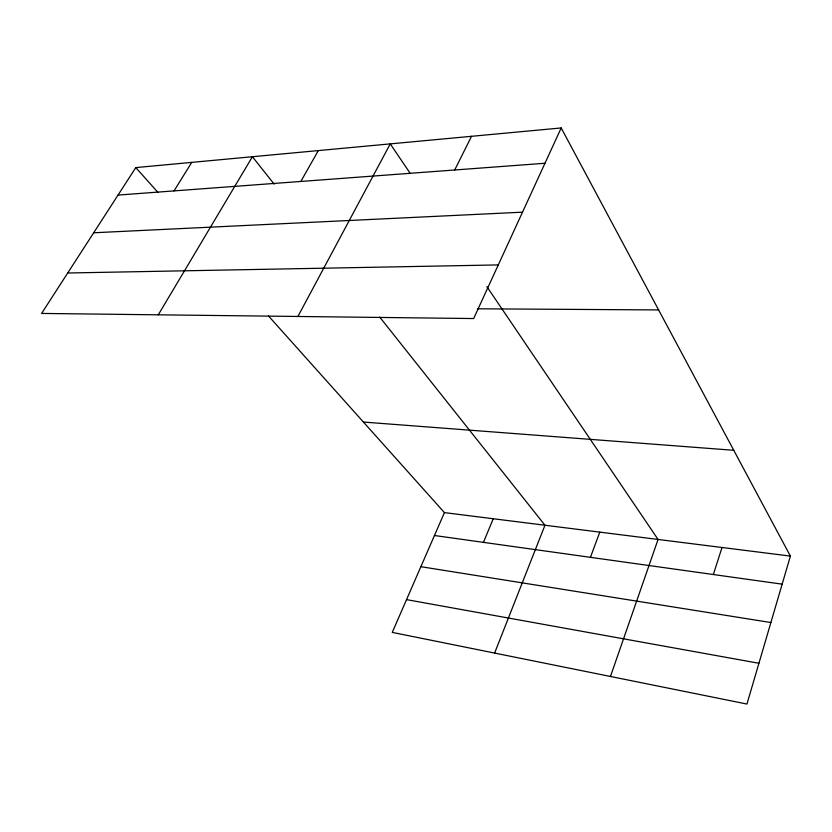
<?xml version="1.0" encoding="UTF-8"?>
<svg xmlns="http://www.w3.org/2000/svg" width="832" height="832" viewBox="0 0 832 832"><rect width="100%" height="100%" fill="white"/><g stroke="black" fill="none" stroke-linecap="round" stroke-linejoin="round"><path stroke-width="1.25" d="M561.194 127.951L473.658 318.552L41.6 313.435L135.782 167.596L561.194 127.951L790.4 556.088L746.949 704.049L392.257 632.393L444.434 512.606L268.58 316.046M713.336 574.527L722.02 547.487M610.459 676.478L658.06 539.448L486.866 286.603M590.429 557.336L599.789 532.126M494.603 653.078L544.96 525.231L379.746 317.127M483.444 542.36L493.251 518.742M454.709 169.988L471.526 136.302M297.908 316.472L390.25 143.884L409.916 172.931M300.841 181.449L318.334 150.582M158.288 314.818L252.408 156.728L274.196 184.174M174.034 190.892L191.755 162.375M118.04 195.073L544.981 163.259M93.683 232.773L522.517 212.17M67.714 273L498.295 264.919M477.464 308.797L658.622 309.93M363.428 422.053L733.772 450.299M444.434 512.606L790.4 556.088M434.45 535.506L782.153 584.158M420.878 566.686L770.89 622.534M406.526 599.622L758.919 663.281M135.782 167.596L157.903 192.317"/></g></svg>
